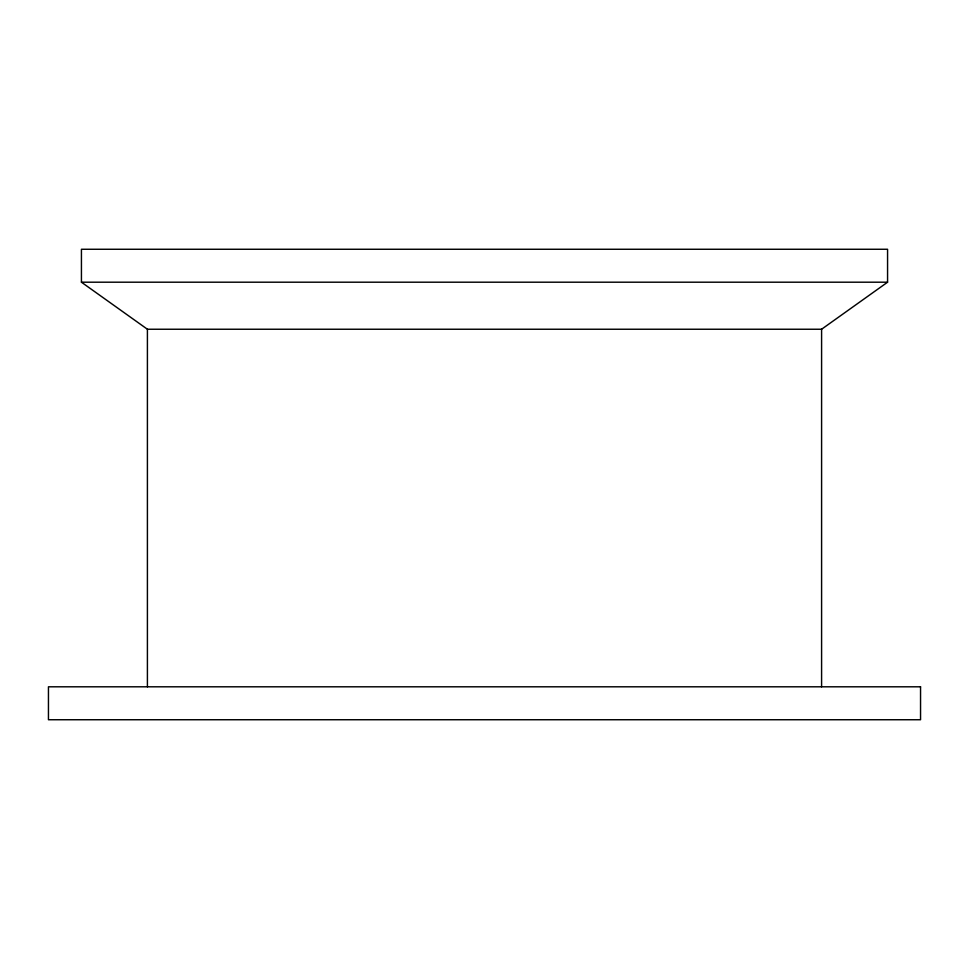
<?xml version="1.0" encoding="UTF-8"?>
<svg xmlns="http://www.w3.org/2000/svg" width="969" height="969" viewBox="0 0 969 969"><rect width="100%" height="100%" fill="white"/><g stroke="black" fill="none" stroke-linecap="round" stroke-linejoin="round"><path stroke-width="1.45" d="M821.591 329.242L887.568 282.197L887.568 249.263L81.432 249.263L81.432 282.197L147.409 329.242L821.591 329.242L821.591 686.803M81.432 282.197L887.568 282.197M147.409 329.242L147.409 686.803M920.55 686.803L48.45 686.803L48.45 719.737L920.55 719.737L920.55 686.803"/></g></svg>
